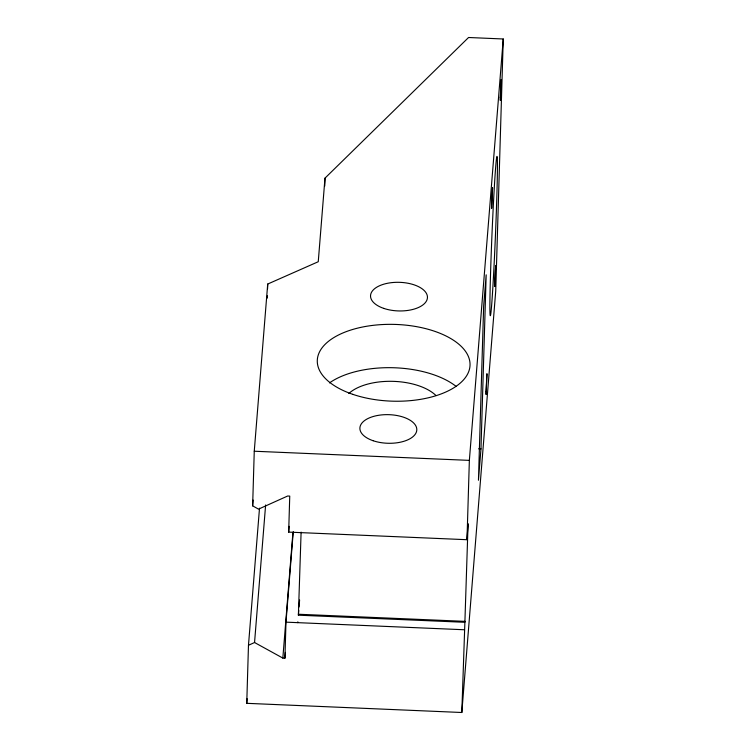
<?xml version="1.0" encoding="UTF-8"?>
<svg xmlns="http://www.w3.org/2000/svg" width="750" height="750" viewBox="0 0 750 750"><rect width="100%" height="100%" fill="white"/><g stroke="black" fill="none" stroke-linecap="round" stroke-linejoin="round"><path stroke-width="1.12" d="M259.509 508.172L248.475 645.281L246.75 703.322L461.812 712.5L495.722 291.094L503.25 38.981L468.562 37.5L324.984 178.153L318.253 261.731L267.712 284.044L254.259 451.228L252.638 505.856L258.525 509.128L287.662 496.013L289.744 496.097L288.675 532.116L466.988 539.709L468.075 523.725L464.887 622.294L298.387 615.178L301.106 532.116M267.291 298.097L267.366 295.753M267.572 288.731L267.712 284.044M248.475 645.281L254.55 642.516L282.834 658.078L284.916 658.172L285.984 622.153L293.269 531.6M324.75 186.028L324.984 178.153M461.812 712.5L464.887 622.294M466.988 539.709L469.359 460.378L503.25 38.981M480.975 448.903L486.178 274.819L483.656 306.159L478.453 480.244L480.975 448.903L478.641 448.8M252.638 505.856L253.097 500.044M246.75 703.322L247.116 698.681M254.55 642.516L265.622 504.975M288.675 532.116L289.134 526.312M282.834 658.078L292.922 532.697M284.916 658.172L285.375 652.369M298.387 615.178L298.762 610.462M299.044 606.966L299.606 599.972M297.778 622.659L297.844 621.834M254.259 451.228L469.359 460.378M298.65 614.259L465.159 621.366M285.984 622.153L464.288 629.756M329.494 382.903A76.406 38.4 1.7 0 1 456.094 386.372M348.844 393.497A49.322 24.788 1.7 0 1 392.512 381.328A49.322 24.788 1.7 0 1 436.022 395.578M491.578 206.269L491.663 208.341L492.544 187.697L491.578 206.269M486.038 391.481L486.075 394.509L486.956 373.697L486.038 391.481M494.728 283.509L494.756 286.547L495.647 265.725L494.728 283.509M500.287 97.425L500.316 100.462L501.206 79.641L500.287 97.425M352.828 394.35A76.406 38.4 1.7 0 0 469.978 366.056A76.406 38.4 1.7 0 0 358.163 327.994A76.406 38.4 1.7 0 0 352.828 394.35M373.125 440.728A28.481 14.316 1.7 0 0 416.784 430.181A28.481 14.316 1.7 0 0 375.113 415.997A28.481 14.316 1.7 0 0 373.125 440.728M383.766 308.391A28.481 14.316 1.7 0 0 427.434 297.844A28.481 14.316 1.7 0 0 385.763 283.659A28.481 14.316 1.7 0 0 383.766 308.391M492.478 293.391A79.884 1.753 -87.6 0 0 497.372 159.947A79.884 1.753 -87.6 0 0 491.062 257.897A79.884 1.753 -87.6 0 0 492.478 293.391"/></g></svg>
